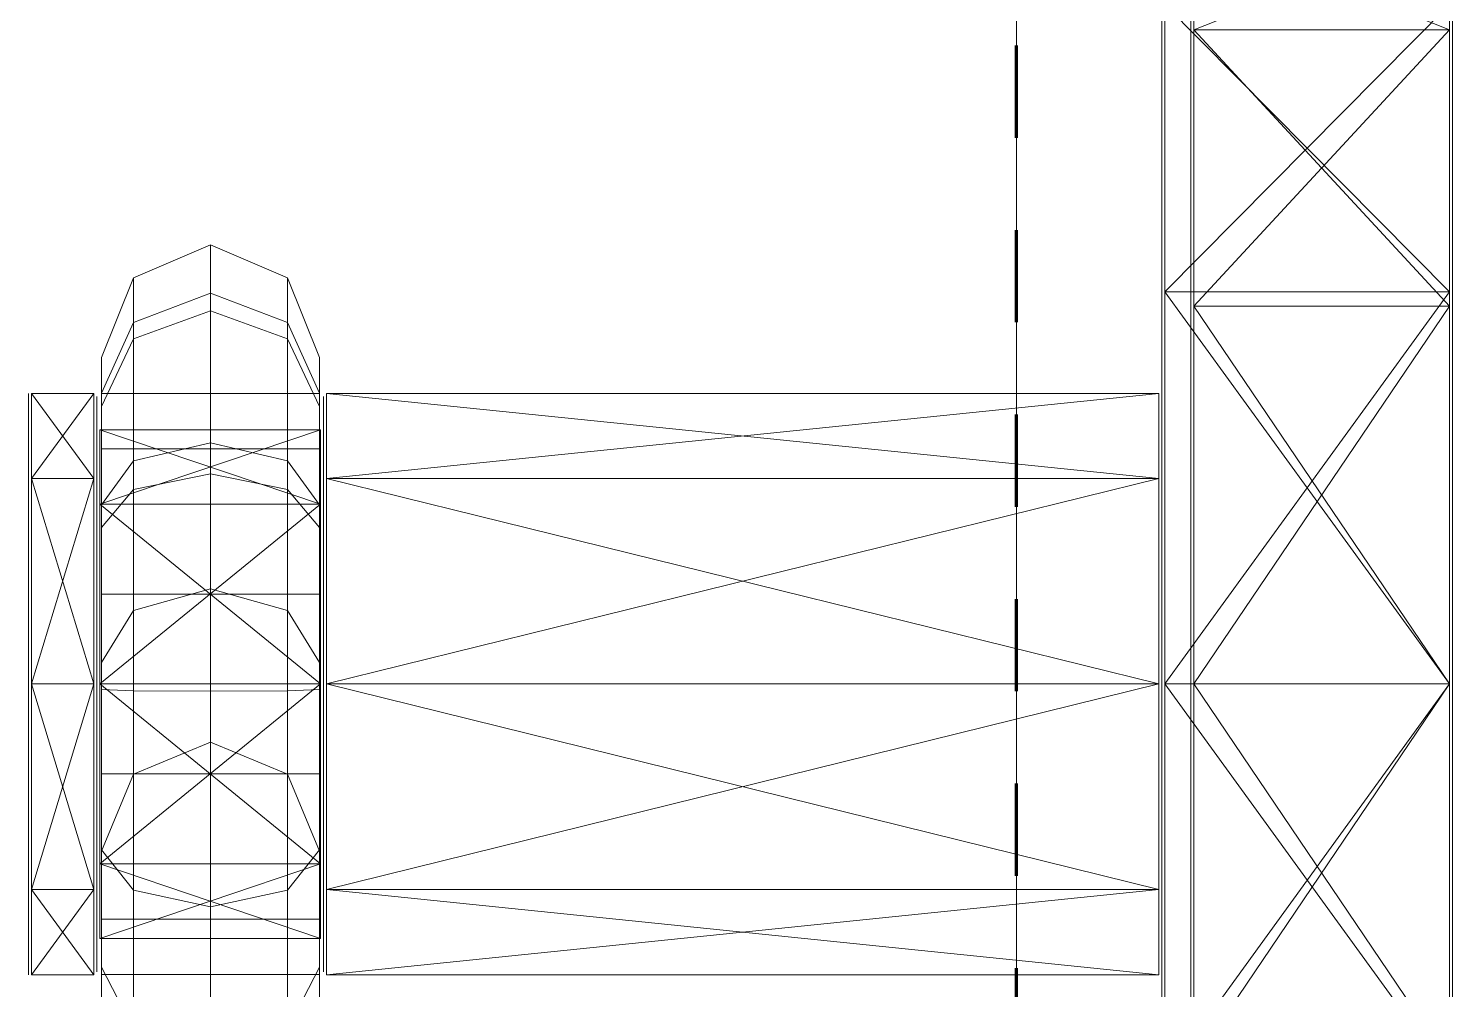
# Model space of a CAD drawing. Header units: millimetres. Extents: x -5300 to 98858, y -5196 to 93886.
# Drawn here: x 2961 to 3010, y 44837.49 to 44870.56 of the extents above; entities that cross this region are included whole.
import ezdxf

# ---------------------------------------------------------------- set-up
doc = ezdxf.new("R2010")
doc.units = ezdxf.units.MM
doc.linetypes.add('Штрих', pattern=[6.35, 3.175, -3.175])
doc.linetypes.add('Штрих_2_', pattern=[6.35, 3.175, -3.175])
for name, color, linetype, lineweight, true_color in [('_Разделитель помещений_', 4, 'Штрих', 70, 0x00ffff), ('Двери', 7, 'Continuous', 18, 0x7f7f7f), ('Обобщенные модели', 7, 'Continuous', 18, 0x7f7f7f), ('Стены', 7, 'Continuous', 18, 0x7f7f7f)]:
    doc.layers.add(name, color=color, linetype=linetype, lineweight=lineweight, true_color=true_color)

# ---------------------------------------------------------------- blocks, each defined once
blk = doc.blocks.new('СТВ_Перегородка_Кирпич 183411 - СТВ_Перегородка_Кирпич 2-247936-Подвал')
at = {"layer": 'Стены', "color": 254, "true_color": 0xd4d4d4}
blk.add_line((3010, 43150), (3010, 46350), dxfattribs=at)
blk = doc.blocks.new('СТВ_Перегородка_Кирпич 183411 - СТВ_Перегородка_Кирпич 183411-247933-Подвал')
at = {"layer": 'Стены', "color": 254, "true_color": 0xd4d4d4}
for p, q in [((2995, 43900), (2995, 45600)), ((3010, 43900), (3010, 45600)), ((3010, 45600), (3010, 43900))]:
    blk.add_line(p, q, dxfattribs=at)
blk.add_blockref('СТВ_Перегородка_Кирпич 183411 - СТВ_Перегородка_Кирпич 2-247936-Подвал', (0, 0))
blk = doc.blocks.new('Дн-9 193108 - Дн-9-247982-Подвал')
at = {"layer": 'Двери', "color": 254, "true_color": 0xd4d4d4}
for p, q in [((3010, 45490), (3010, 44010)), ((3010, 44010), (3010, 45490)), ((3010, 45490), (3010, 44010)), ((3010, 44010), (3010, 45490)), ((3010, 44898), (3010, 44818)), ((3010, 44818), (3010, 44898)), ((3010, 44898), (3010, 44818)), ((3010, 44818), (3010, 44898)), ((3010, 43998), (3010, 44898)), ((3010, 44818), (3010, 44898)), ((3010, 44898), (3010, 43998)), ((3010, 44898), (3010, 44818)), ((3010, 43998), (3010, 44898)), ((3010, 44898), (3010, 44818)), ((3010, 44898), (3010, 43998)), ((3010, 44818), (3010, 44898)), ((3000, 44861.499), (3000, 44875)), ((3000, 44875), (3000, 44861.499)), ((3001, 44870.517), (3001, 44874)), ((3001, 44874), (3001, 44870.517)), ((3001, 44870.517), (3001, 44874)), ((3001, 44874), (3001, 44870.517)), ((3001.1, 44870.517), (3001.1, 44874)), ((3001.1, 44874), (3001.1, 44870.517)), ((3001.1, 44870.517), (3009.9, 44874)), ((3001.1, 44874), (3009.9, 44870.517)), ((3001.1, 44870.517), (3001.1, 44874)), ((3001.1, 44874), (3001.1, 44870.517)), ((3009.9, 44870.517), (3001.1, 44874)), ((3009.9, 44874), (3001.1, 44870.517)), ((3009.9, 44870.517), (3009.9, 44874)), ((3009.9, 44874), (3009.9, 44870.517)), ((3009.9, 44870.517), (3009.9, 44874)), ((3009.9, 44874), (3009.9, 44870.517)), ((3000, 44861.499), (3000, 44871.382)), ((3000, 44871.382), (3000, 44861.499)), ((3000, 44871.382), (3000, 44861.499)), ((3000, 44861.499), (3000, 44871.382)), ((3000, 44871.382), (3000, 44861.499)), ((3000.1, 44861.499), (3000.1, 44871.382)), ((3000.1, 44871.382), (3000.1, 44861.499)), ((3009.9, 44861.499), (3000.1, 44871.382)), ((3009.9, 44871.382), (3000.1, 44861.499)), ((3000.1, 44861.499), (3000.1, 44871.382)), ((3000.1, 44861.499), (3000.1, 44871.382)), ((3009.9, 44861.499), (3000.1, 44871.382)), ((3000.1, 44861.499), (3009.9, 44871.382)), ((3009.9, 44861.499), (3009.9, 44871.382)), ((3009.9, 44871.382), (3009.9, 44861.499)), ((3009.9, 44861.499), (3009.9, 44871.382)), ((3009.9, 44861.499), (3009.9, 44871.382)), ((3010, 44861.448), (3010, 44871.298)), ((3010, 44871.298), (3010, 44861.448)), ((3010, 44861.448), (3010, 44871.298)), ((3010, 44861.448), (3010, 44871.298)), ((3001, 44861.001), (3001, 44870.517)), ((3001, 44870.517), (3001, 44861.001)), ((3001, 44834.998), (3001, 44870.517)), ((3001, 44825.483), (3001, 44870.517)), ((3001, 44825.483), (3001, 44870.517)), ((3001, 44825.483), (3001, 44870.517)), ((3001, 44834.998), (3001, 44870.517)), ((3001, 44870.517), (3001, 44870.517)), ((3001, 44861.001), (3001, 44870.517)), ((3001, 44870.517), (3001, 44861.001)), ((3001, 44848.002), (3001, 44870.517)), ((3001, 44870.517), (3001, 44870.517)), ((3001, 44870.517), (3001, 44825.483)), ((3001, 44870.517), (3001, 44848.002)), ((3001, 44870.517), (3001, 44825.483)), ((3001, 44870.517), (3001, 44825.483)), ((3001.1, 44861.001), (3001.1, 44870.517)), ((3001.1, 44870.517), (3001.1, 44861.001)), ((3001.1, 44861.001), (3009.9, 44870.517)), ((3001.1, 44870.517), (3009.9, 44870.517)), ((3001.1, 44870.517), (3009.9, 44870.517)), ((3001.1, 44870.517), (3009.9, 44861.001)), ((3001.1, 44861.001), (3001.1, 44870.517)), ((3001.1, 44861.001), (3001.1, 44870.517)), ((3001.1, 44861.001), (3009.9, 44870.517)), ((3009.9, 44861.001), (3001.1, 44870.517)), ((3009.9, 44870.517), (3001.1, 44870.517)), ((3009.9, 44870.517), (3001.1, 44870.517)), ((3009.9, 44861.001), (3009.9, 44870.517)), ((3009.9, 44870.517), (3009.9, 44861.001)), ((3009.9, 44861.001), (3009.9, 44870.517)), ((3009.9, 44861.001), (3009.9, 44870.517)), ((3010, 44861.048), (3010, 44870.605)), ((3010, 44870.605), (3010, 44861.048)), ((3010, 44861.448), (3010, 44870.605)), ((3010, 44870.605), (3010, 44861.448)), ((3010, 44861.048), (3010, 44870.605)), ((3010, 44861.048), (3010, 44870.605)), ((3010, 44861.448), (3010, 44870.605)), ((3010, 44861.448), (3010, 44870.605)), ((2967.265, 44863.115), (2964.613, 44861.98)), ((2964.613, 44861.98), (2967.265, 44863.115)), ((2967.265, 44863.115), (2964.613, 44861.98)), ((2964.613, 44861.98), (2967.265, 44863.115)), ((2967.265, 44860.847), (2967.265, 44863.116)), ((2967.265, 44863.116), (2969.917, 44861.98)), ((2967.265, 44861.457), (2967.265, 44863.115)), ((2967.265, 44863.115), (2967.265, 44860.847)), ((2967.265, 44860.847), (2967.265, 44863.115)), ((2967.265, 44863.115), (2967.265, 44861.457)), ((2969.917, 44861.98), (2967.265, 44863.115)), ((2967.265, 44863.115), (2967.265, 44861.457)), ((2969.917, 44861.98), (2967.265, 44863.115)), ((2967.265, 44863.115), (2967.265, 44860.847)), ((2967.265, 44861.457), (2967.265, 44863.115)), ((2967.265, 44863.115), (2969.917, 44861.98)), ((2964.613, 44861.98), (2963.515, 44859.241)), ((2963.515, 44859.241), (2964.613, 44861.98)), ((2964.613, 44861.98), (2963.515, 44859.241)), ((2963.515, 44859.241), (2964.613, 44861.98)), ((2964.613, 44860.446), (2964.613, 44861.98)), ((2964.613, 44861.98), (2964.613, 44859.882)), ((2964.613, 44861.98), (2964.613, 44860.446)), ((2964.613, 44859.882), (2964.613, 44861.98)), ((2964.613, 44861.98), (2964.613, 44860.446)), ((2964.613, 44859.882), (2964.613, 44861.98)), ((2964.613, 44861.98), (2964.613, 44859.882)), ((2964.613, 44860.446), (2964.613, 44861.98)), ((2969.917, 44859.882), (2969.917, 44861.98)), ((2971.015, 44859.241), (2969.917, 44861.98)), ((2969.917, 44861.98), (2969.917, 44859.882)), ((2969.917, 44859.882), (2969.917, 44861.98)), ((2969.917, 44861.98), (2971.015, 44859.241)), ((2969.917, 44860.446), (2969.917, 44861.98)), ((2969.917, 44861.98), (2969.917, 44859.882)), ((2969.917, 44861.98), (2969.917, 44860.446)), ((2969.917, 44860.446), (2969.917, 44861.98)), ((2969.917, 44861.98), (2971.015, 44859.241)), ((2971.015, 44859.241), (2969.917, 44861.98)), ((2969.917, 44861.98), (2969.917, 44860.446)), ((2967.265, 44861.457), (2964.613, 44860.446)), ((2964.613, 44860.446), (2967.265, 44861.457)), ((2967.265, 44861.457), (2964.613, 44860.446)), ((2964.613, 44860.446), (2967.265, 44861.457)), ((2967.265, 44856.301), (2967.265, 44861.457)), ((2967.265, 44861.457), (2967.265, 44856.301)), ((2969.917, 44860.446), (2967.265, 44861.457)), ((2967.265, 44861.457), (2967.265, 44856.301)), ((2967.265, 44861.457), (2969.917, 44860.446)), ((2969.917, 44860.446), (2967.265, 44861.457)), ((2967.265, 44856.301), (2967.265, 44861.457)), ((2967.265, 44861.457), (2969.917, 44860.446)), ((3000, 44848.002), (3000, 44861.499)), ((3000, 44861.499), (3000, 44848.002)), ((3000, 44861.499), (3000, 44861.499)), ((3000, 44861.499), (3000, 44824.617)), ((3000, 44861.499), (3000, 44824.617)), ((3000, 44861.499), (3000, 44834.501)), ((3000, 44861.499), (3000, 44834.501)), ((3000, 44861.499), (3000, 44824.617)), ((3000, 44848.002), (3000, 44861.499)), ((3000, 44848.002), (3000, 44861.499)), ((3000, 44834.501), (3000, 44861.499)), ((3000, 44834.501), (3000, 44861.499)), ((3000, 44834.501), (3000, 44861.499)), ((3000, 44861.499), (3000, 44861.499)), ((3000.1, 44848.002), (3000.1, 44861.499)), ((3000.1, 44861.499), (3000.1, 44848.002)), ((3009.9, 44848.002), (3000.1, 44861.499)), ((3009.9, 44861.499), (3000.1, 44861.499)), ((3009.9, 44861.499), (3000.1, 44861.499)), ((3009.9, 44861.499), (3000.1, 44848.002)), ((3000.1, 44848.002), (3000.1, 44861.499)), ((3000.1, 44848.002), (3000.1, 44861.499)), ((3000.1, 44848.002), (3009.9, 44861.499)), ((3000.1, 44861.499), (3009.9, 44861.499)), ((3009.9, 44848.002), (3000.1, 44861.499)), ((3000.1, 44861.499), (3009.9, 44861.499)), ((3009.9, 44848.002), (3009.9, 44861.499)), ((3009.9, 44861.499), (3009.9, 44848.002)), ((3009.9, 44848.002), (3009.9, 44861.499)), ((3009.9, 44848.002), (3009.9, 44861.499)), ((3010, 44848.002), (3010, 44861.448)), ((3010, 44861.448), (3010, 44848.002)), ((3010, 44861.048), (3010, 44861.448)), ((3010, 44861.048), (3010, 44861.448)), ((3010, 44848.002), (3010, 44861.448)), ((3010, 44848.002), (3010, 44861.448)), ((3010, 44861.448), (3010, 44861.048)), ((3010, 44861.448), (3010, 44861.048)), ((3001, 44848.002), (3001, 44861.001)), ((3001, 44848.002), (3001, 44861.001)), ((3001, 44834.998), (3001, 44861.001)), ((3001, 44834.998), (3001, 44861.001)), ((3001, 44848.002), (3001, 44861.001)), ((3001, 44861.001), (3001, 44848.002)), ((3001.1, 44848.002), (3001.1, 44861.001)), ((3001.1, 44861.001), (3001.1, 44848.002)), ((3001.1, 44848.002), (3009.9, 44861.001)), ((3001.1, 44861.001), (3009.9, 44861.001)), ((3001.1, 44861.001), (3009.9, 44861.001)), ((3001.1, 44861.001), (3009.9, 44848.002)), ((3001.1, 44848.002), (3001.1, 44861.001)), ((3001.1, 44848.002), (3001.1, 44861.001)), ((3001.1, 44848.002), (3009.9, 44861.001)), ((3009.9, 44861.001), (3001.1, 44861.001)), ((3009.9, 44848.002), (3001.1, 44861.001)), ((3009.9, 44861.001), (3001.1, 44861.001)), ((3009.9, 44848.002), (3009.9, 44861.001)), ((3009.9, 44861.001), (3009.9, 44848.002)), ((3009.9, 44848.002), (3009.9, 44861.001)), ((3009.9, 44848.002), (3009.9, 44861.001)), ((3010, 44848.002), (3010, 44861.048)), ((3010, 44861.048), (3010, 44848.002)), ((3010, 44848.002), (3010, 44861.048)), ((3010, 44861.048), (3010, 44848.002)), ((3010, 44848.002), (3010, 44861.048)), ((3010, 44848.002), (3010, 44861.048)), ((3010, 44848.002), (3010, 44861.048)), ((3010, 44848.002), (3010, 44861.048)), ((2964.613, 44860.446), (2963.515, 44858.007)), ((2963.515, 44858.007), (2964.613, 44860.446)), ((2964.613, 44860.446), (2963.515, 44858.007)), ((2963.515, 44858.007), (2964.613, 44860.446)), ((2967.265, 44860.847), (2964.613, 44859.882)), ((2964.613, 44859.882), (2967.265, 44860.847)), ((2967.265, 44860.847), (2964.613, 44859.882)), ((2964.613, 44859.882), (2967.265, 44860.847)), ((2964.613, 44855.678), (2964.613, 44860.446)), ((2964.613, 44860.446), (2964.613, 44855.678)), ((2964.613, 44860.446), (2964.613, 44855.678)), ((2964.613, 44855.678), (2964.613, 44860.446)), ((2967.265, 44860.847), (2967.265, 44855.24)), ((2967.265, 44855.24), (2967.265, 44860.847)), ((2969.917, 44859.882), (2967.265, 44860.847)), ((2967.265, 44855.24), (2967.265, 44860.847)), ((2967.265, 44860.847), (2969.917, 44859.882)), ((2969.917, 44859.882), (2967.265, 44860.847)), ((2967.265, 44860.847), (2967.265, 44855.24)), ((2967.265, 44860.847), (2969.917, 44859.882)), ((2969.917, 44855.678), (2969.917, 44860.446)), ((2969.917, 44860.446), (2969.917, 44855.678)), ((2969.917, 44855.678), (2969.917, 44860.446)), ((2969.917, 44860.446), (2971.015, 44858.007)), ((2971.015, 44858.007), (2969.917, 44860.446)), ((2969.917, 44860.446), (2971.015, 44858.007)), ((2971.015, 44858.007), (2969.917, 44860.446)), ((2969.917, 44860.446), (2969.917, 44855.678)), ((2964.613, 44859.882), (2963.515, 44857.554)), ((2963.515, 44857.554), (2964.613, 44859.882)), ((2964.613, 44859.882), (2963.515, 44857.554)), ((2963.515, 44857.554), (2964.613, 44859.882)), ((2964.613, 44859.882), (2964.613, 44854.697)), ((2964.613, 44854.697), (2964.613, 44859.882)), ((2964.613, 44854.697), (2964.613, 44859.882)), ((2964.613, 44859.882), (2964.613, 44854.697)), ((2969.917, 44859.882), (2969.917, 44854.697)), ((2969.917, 44854.697), (2969.917, 44859.882)), ((2969.917, 44859.882), (2971.015, 44857.554)), ((2971.015, 44857.554), (2969.917, 44859.882)), ((2969.917, 44859.882), (2969.917, 44854.697)), ((2969.917, 44854.697), (2969.917, 44859.882)), ((2969.917, 44859.882), (2971.015, 44857.554)), ((2971.015, 44857.554), (2969.917, 44859.882)), ((2963.515, 44859.241), (2963.515, 44858.007)), ((2963.515, 44857.554), (2963.515, 44859.241)), ((2963.515, 44859.241), (2963.515, 44857.554)), ((2963.515, 44858.007), (2963.515, 44859.241)), ((2963.515, 44859.241), (2963.515, 44858.007)), ((2963.515, 44857.554), (2963.515, 44859.241)), ((2963.515, 44859.241), (2963.515, 44857.554)), ((2963.515, 44858.007), (2963.515, 44859.241)), ((2971.015, 44858.007), (2971.015, 44859.241)), ((2971.015, 44859.241), (2971.015, 44857.554)), ((2971.015, 44857.554), (2971.015, 44859.241)), ((2971.015, 44859.241), (2971.015, 44858.007)), ((2971.015, 44859.241), (2971.015, 44858.007)), ((2971.015, 44857.554), (2971.015, 44859.241)), ((2971.015, 44859.241), (2971.015, 44857.554)), ((2971.015, 44858.007), (2971.015, 44859.241)), ((2961, 44855.071), (2961, 44858.001)), ((2961, 44858.001), (2961, 44855.071)), ((2961, 44848.002), (2961, 44858.001)), ((2961, 44858.001), (2961, 44848.002)), ((2961, 44858.001), (2961, 44837.998)), ((2961, 44855.071), (2961, 44858.001)), ((2961, 44858.001), (2961, 44855.071)), ((2961.1, 44855.071), (2961.1, 44858.001)), ((2961.1, 44858.001), (2961.1, 44855.071)), ((2963.25, 44858.001), (2961.1, 44858.001)), ((2963.25, 44855.071), (2961.1, 44858.001)), ((2963.25, 44858.001), (2961.1, 44855.071)), ((2961.1, 44855.071), (2961.1, 44858.001)), ((2961.1, 44855.071), (2961.1, 44858.001)), ((2961.1, 44858.001), (2963.25, 44858.001)), ((2961.1, 44855.071), (2963.25, 44858.001)), ((2963.25, 44855.071), (2961.1, 44858.001)), ((2963.25, 44855.071), (2963.25, 44858.001)), ((2963.25, 44858.001), (2963.25, 44855.071)), ((2963.25, 44855.071), (2963.25, 44858.001)), ((2963.25, 44855.071), (2963.25, 44858.001)), ((2963.515, 44858.007), (2963.515, 44854.173)), ((2963.515, 44854.173), (2963.515, 44858.007)), ((2963.515, 44858.007), (2963.515, 44854.173)), ((2963.515, 44854.173), (2963.515, 44858.007)), ((2963.515, 44858), (2963.515, 44856.09)), ((2963.515, 44856.09), (2963.515, 44858)), ((2963.515, 44858), (2963.515, 44856.09)), ((2963.515, 44856.09), (2963.515, 44858)), ((2971.015, 44858), (2963.515, 44858)), ((2963.515, 44858), (2963.515, 44856.09)), ((2963.515, 44856.09), (2963.515, 44858)), ((2963.515, 44858), (2971.015, 44858)), ((2971.015, 44858), (2963.515, 44858)), ((2963.515, 44858), (2963.515, 44856.09)), ((2963.515, 44856.09), (2963.515, 44858)), ((2963.515, 44858), (2971.015, 44858)), ((2971.015, 44854.173), (2971.015, 44858.007)), ((2971.015, 44858.007), (2971.015, 44854.173)), ((2971.015, 44858.007), (2971.015, 44854.173)), ((2971.015, 44854.173), (2971.015, 44858.007)), ((2971.015, 44856.09), (2971.015, 44858)), ((2971.015, 44858), (2971.015, 44856.09)), ((2971.015, 44856.09), (2971.015, 44858)), ((2971.015, 44858), (2971.015, 44856.09)), ((2971.015, 44856.09), (2971.015, 44858)), ((2971.015, 44858), (2971.015, 44856.09)), ((2971.015, 44856.09), (2971.015, 44858)), ((2971.015, 44858), (2971.015, 44856.09)), ((2971.25, 44855.071), (2971.25, 44858.001)), ((2971.25, 44858.001), (2971.25, 44855.071)), ((2999.9, 44858.001), (2971.25, 44858.001)), ((2971.25, 44855.071), (2999.9, 44858.001)), ((2999.9, 44858.001), (2971.25, 44855.071)), ((2971.25, 44855.071), (2971.25, 44858.001)), ((2971.25, 44855.071), (2971.25, 44858.001)), ((2971.25, 44858.001), (2999.9, 44858.001)), ((2999.9, 44855.071), (2971.25, 44858.001)), ((2971.25, 44855.071), (2999.9, 44858.001)), ((2999.9, 44855.071), (2999.9, 44858.001)), ((2999.9, 44858.001), (2999.9, 44855.071)), ((2999.9, 44855.071), (2999.9, 44858.001)), ((2999.9, 44855.071), (2999.9, 44858.001)), ((3000, 44855.071), (3000, 44858.001)), ((3000, 44858.001), (3000, 44855.071)), ((3000, 44848.002), (3000, 44858.001)), ((3000, 44837.998), (3000, 44858.001)), ((3000, 44848.002), (3000, 44858.001)), ((3000, 44855.071), (3000, 44858.001)), ((3000, 44858.001), (3000, 44855.071)), ((2963.35, 44855.002), (2963.35, 44857.899)), ((2963.35, 44857.899), (2963.35, 44855.002)), ((2963.35, 44854.257), (2963.35, 44857.899)), ((2963.35, 44856.848), (2963.35, 44857.899)), ((2963.35, 44857.899), (2963.35, 44854.257)), ((2963.35, 44855.002), (2963.35, 44857.899)), ((2963.35, 44855.002), (2963.35, 44857.899)), ((2963.35, 44857.899), (2963.35, 44856.848)), ((2963.515, 44853.384), (2963.515, 44857.554)), ((2963.515, 44857.554), (2963.515, 44853.384)), ((2963.515, 44853.384), (2963.515, 44857.554)), ((2963.515, 44857.554), (2963.515, 44853.384)), ((2971.015, 44857.554), (2971.015, 44853.384)), ((2971.015, 44853.384), (2971.015, 44857.554)), ((2971.015, 44853.384), (2971.015, 44857.554)), ((2971.015, 44857.554), (2971.015, 44853.384)), ((2971.15, 44855.002), (2971.15, 44857.899)), ((2971.15, 44857.899), (2971.15, 44855.002)), ((2971.15, 44854.257), (2971.15, 44857.899)), ((2971.15, 44857.899), (2971.15, 44856.848)), ((2971.15, 44857.899), (2971.15, 44854.257)), ((2971.15, 44855.002), (2971.15, 44857.899)), ((2971.15, 44855.002), (2971.15, 44857.899)), ((2971.15, 44856.848), (2971.15, 44857.899)), ((2963.35, 44854.257), (2963.35, 44856.848)), ((2963.35, 44856.848), (2963.35, 44854.257)), ((2963.35, 44854.257), (2963.35, 44856.848)), ((2963.35, 44854.257), (2963.35, 44856.848)), ((2963.35, 44855.002), (2963.35, 44856.848)), ((2963.35, 44855.002), (2963.35, 44856.848)), ((2963.45, 44854.188), (2963.45, 44856.75)), ((2963.45, 44856.75), (2963.45, 44854.188)), ((2971.05, 44856.75), (2963.45, 44856.75)), ((2971.05, 44854.188), (2963.45, 44856.75)), ((2963.45, 44856.75), (2971.05, 44854.188)), ((2963.45, 44854.188), (2963.45, 44856.75)), ((2963.45, 44854.188), (2963.45, 44856.75)), ((2963.45, 44856.75), (2971.05, 44856.75)), ((2971.05, 44854.188), (2963.45, 44856.75)), ((2963.45, 44854.188), (2971.05, 44856.75)), ((2971.05, 44854.188), (2971.05, 44856.75)), ((2971.05, 44856.75), (2971.05, 44854.188)), ((2971.05, 44854.188), (2971.05, 44856.75)), ((2971.05, 44854.188), (2971.05, 44856.75)), ((2971.15, 44854.257), (2971.15, 44856.848)), ((2971.15, 44856.848), (2971.15, 44854.257)), ((2971.15, 44854.257), (2971.15, 44856.848)), ((2971.15, 44854.257), (2971.15, 44856.848)), ((2971.15, 44855.002), (2971.15, 44856.848)), ((2971.15, 44855.002), (2971.15, 44856.848)), ((2963.515, 44856.09), (2963.515, 44851.09)), ((2963.515, 44851.09), (2963.515, 44856.09)), ((2963.515, 44856.09), (2963.515, 44851.09)), ((2963.515, 44851.09), (2963.515, 44856.09)), ((2971.015, 44856.09), (2963.515, 44856.09)), ((2963.515, 44856.09), (2963.515, 44851.09)), ((2963.515, 44856.09), (2971.015, 44856.09)), ((2971.015, 44856.09), (2963.515, 44856.09)), ((2963.515, 44851.09), (2963.515, 44856.09)), ((2963.515, 44856.09), (2971.015, 44856.09)), ((2971.015, 44856.09), (2963.515, 44856.09)), ((2963.515, 44856.09), (2963.515, 44851.09)), ((2963.515, 44856.09), (2971.015, 44856.09)), ((2971.015, 44856.09), (2963.515, 44856.09)), ((2963.515, 44851.09), (2963.515, 44856.09)), ((2963.515, 44856.09), (2971.015, 44856.09)), ((2967.265, 44856.301), (2964.613, 44855.678)), ((2964.613, 44855.678), (2967.265, 44856.301)), ((2967.265, 44856.301), (2964.613, 44855.678)), ((2964.613, 44855.678), (2967.265, 44856.301)), ((2967.265, 44851.272), (2967.265, 44856.301)), ((2967.265, 44856.301), (2967.265, 44851.272)), ((2969.917, 44855.678), (2967.265, 44856.301)), ((2967.265, 44856.301), (2967.265, 44851.272)), ((2967.265, 44856.301), (2969.917, 44855.678)), ((2969.917, 44855.678), (2967.265, 44856.301)), ((2967.265, 44851.272), (2967.265, 44856.301)), ((2967.265, 44856.301), (2969.917, 44855.678)), ((2971.015, 44851.09), (2971.015, 44856.09)), ((2971.015, 44856.09), (2971.015, 44851.09)), ((2971.015, 44851.09), (2971.015, 44856.09)), ((2971.015, 44856.09), (2971.015, 44851.09)), ((2971.015, 44851.09), (2971.015, 44856.09)), ((2971.015, 44856.09), (2971.015, 44851.09)), ((2971.015, 44851.09), (2971.015, 44856.09)), ((2971.015, 44856.09), (2971.015, 44851.09)), ((2964.613, 44855.678), (2963.515, 44854.173)), ((2963.515, 44854.173), (2964.613, 44855.678)), ((2964.613, 44855.678), (2963.515, 44854.173)), ((2963.515, 44854.173), (2964.613, 44855.678)), ((2964.613, 44850.529), (2964.613, 44855.678)), ((2964.613, 44855.678), (2964.613, 44850.529)), ((2964.613, 44855.678), (2964.613, 44850.529)), ((2964.613, 44850.529), (2964.613, 44855.678)), ((2969.917, 44850.529), (2969.917, 44855.678)), ((2969.917, 44855.678), (2969.917, 44850.529)), ((2969.917, 44850.529), (2969.917, 44855.678)), ((2969.917, 44855.678), (2971.015, 44854.173)), ((2971.015, 44854.173), (2969.917, 44855.678)), ((2969.917, 44855.678), (2971.015, 44854.173)), ((2971.015, 44854.173), (2969.917, 44855.678)), ((2969.917, 44855.678), (2969.917, 44850.529)), ((2961, 44848.002), (2961, 44855.071)), ((2961, 44855.071), (2961, 44848.002)), ((2961, 44848.002), (2961, 44855.071)), ((2961, 44848.002), (2961, 44855.071)), ((2961, 44840.928), (2961, 44855.071)), ((2961, 44840.928), (2961, 44855.071)), ((2961, 44840.928), (2961, 44855.071)), ((2961, 44855.071), (2961, 44855.071)), ((2961.1, 44848.002), (2961.1, 44855.071)), ((2961.1, 44855.071), (2961.1, 44848.002)), ((2963.25, 44848.002), (2961.1, 44855.071)), ((2963.25, 44855.071), (2961.1, 44855.071)), ((2963.25, 44855.071), (2961.1, 44855.071)), ((2963.25, 44855.071), (2961.1, 44848.002)), ((2961.1, 44848.002), (2961.1, 44855.071)), ((2961.1, 44848.002), (2961.1, 44855.071)), ((2961.1, 44848.002), (2963.25, 44855.071)), ((2961.1, 44855.071), (2963.25, 44855.071)), ((2963.25, 44848.002), (2961.1, 44855.071)), ((2961.1, 44855.071), (2963.25, 44855.071)), ((2963.25, 44848.002), (2963.25, 44855.071)), ((2963.25, 44855.071), (2963.25, 44848.002)), ((2963.25, 44848.002), (2963.25, 44855.071)), ((2963.25, 44848.002), (2963.25, 44855.071)), ((2967.265, 44855.24), (2964.613, 44854.697)), ((2967.265, 44855.24), (2964.613, 44854.697)), ((2964.613, 44854.697), (2967.265, 44855.24)), ((2964.614, 44854.697), (2967.265, 44855.24)), ((2967.265, 44855.24), (2967.265, 44847.753)), ((2967.265, 44847.753), (2967.265, 44855.24)), ((2969.917, 44854.697), (2967.265, 44855.24)), ((2967.265, 44847.753), (2967.265, 44855.24)), ((2967.265, 44855.24), (2969.917, 44854.697)), ((2969.917, 44854.697), (2967.265, 44855.24)), ((2967.265, 44855.24), (2967.265, 44847.753)), ((2967.265, 44855.24), (2969.917, 44854.697)), ((2971.25, 44848.002), (2971.25, 44855.071)), ((2971.25, 44855.071), (2971.25, 44848.002)), ((2999.9, 44848.002), (2971.25, 44855.071)), ((2999.9, 44855.071), (2971.25, 44855.071)), ((2999.9, 44855.071), (2971.25, 44855.071)), ((2999.9, 44855.071), (2971.25, 44848.002)), ((2971.25, 44848.002), (2971.25, 44855.071)), ((2971.25, 44848.002), (2971.25, 44855.071)), ((2999.9, 44848.002), (2971.25, 44855.071)), ((2971.25, 44855.071), (2999.9, 44855.071)), ((2971.25, 44848.002), (2999.9, 44855.071)), ((2971.25, 44855.071), (2999.9, 44855.071)), ((2999.9, 44848.002), (2999.9, 44855.071)), ((2999.9, 44855.071), (2999.9, 44848.002)), ((2999.9, 44848.002), (2999.9, 44855.071)), ((2999.9, 44848.002), (2999.9, 44855.071)), ((3000, 44848.002), (3000, 44855.071)), ((3000, 44848.002), (3000, 44855.071)), ((3000, 44848.002), (3000, 44855.071)), ((3000, 44855.071), (3000, 44848.002)), ((3000, 44855.071), (3000, 44855.071)), ((3000, 44855.071), (3000, 44840.928)), ((3000, 44855.071), (3000, 44840.928)), ((3000, 44855.071), (3000, 44840.928)), ((2963.35, 44848.002), (2963.35, 44855.002)), ((2963.35, 44855.002), (2963.35, 44848.002)), ((2963.35, 44854.257), (2963.35, 44855.002)), ((2963.35, 44854.257), (2963.35, 44855.002)), ((2963.35, 44848.002), (2963.35, 44855.002)), ((2963.35, 44848.002), (2963.35, 44855.002)), ((2963.35, 44848.002), (2963.35, 44855.002)), ((2963.35, 44855.002), (2963.35, 44854.257)), ((2963.35, 44848.002), (2963.35, 44855.002)), ((2963.35, 44855.002), (2963.35, 44854.257)), ((2964.613, 44854.697), (2963.515, 44853.384)), ((2963.515, 44853.384), (2964.613, 44854.697)), ((2964.613, 44854.697), (2963.515, 44853.384)), ((2963.515, 44853.384), (2964.613, 44854.697)), ((2964.613, 44854.697), (2964.613, 44847.771)), ((2964.613, 44847.771), (2964.613, 44854.697)), ((2964.613, 44847.771), (2964.614, 44854.697)), ((2964.613, 44854.697), (2964.613, 44847.771)), ((2969.917, 44854.697), (2969.917, 44847.771)), ((2969.917, 44847.771), (2969.917, 44854.697)), ((2969.917, 44854.697), (2971.015, 44853.384)), ((2971.015, 44853.384), (2969.917, 44854.697)), ((2969.917, 44854.697), (2969.917, 44847.771)), ((2969.917, 44847.771), (2969.917, 44854.697)), ((2969.917, 44854.697), (2971.015, 44853.384)), ((2971.015, 44853.384), (2969.917, 44854.697)), ((2971.15, 44848.002), (2971.15, 44855.002)), ((2971.15, 44855.002), (2971.15, 44848.002)), ((2971.15, 44855.002), (2971.15, 44854.257)), ((2971.15, 44855.002), (2971.15, 44854.257)), ((2971.15, 44848.002), (2971.15, 44855.002)), ((2971.15, 44848.002), (2971.15, 44855.002)), ((2971.15, 44848.002), (2971.15, 44855.002)), ((2971.15, 44854.257), (2971.15, 44855.002)), ((2971.15, 44848.002), (2971.15, 44855.002)), ((2971.15, 44854.257), (2971.15, 44855.002)), ((2963.35, 44848.002), (2963.35, 44854.257)), ((2963.35, 44854.257), (2963.35, 44848.002)), ((2963.35, 44848.002), (2963.35, 44854.257)), ((2963.35, 44854.257), (2963.35, 44848.002)), ((2963.35, 44848.002), (2963.35, 44854.257)), ((2963.35, 44848.002), (2963.35, 44854.257)), ((2963.45, 44848.002), (2963.45, 44854.188)), ((2963.45, 44854.188), (2963.45, 44848.002)), ((2963.45, 44848.002), (2971.05, 44854.188)), ((2971.05, 44854.188), (2963.45, 44854.188)), ((2971.05, 44854.188), (2963.45, 44854.188)), ((2963.45, 44854.188), (2971.05, 44848.002)), ((2963.45, 44848.002), (2963.45, 44854.188)), ((2963.45, 44848.002), (2963.45, 44854.188)), ((2971.05, 44848.002), (2963.45, 44854.188)), ((2963.45, 44854.188), (2971.05, 44854.188)), ((2963.45, 44848.002), (2971.05, 44854.188)), ((2963.45, 44854.188), (2971.05, 44854.188)), ((2963.515, 44854.173), (2963.515, 44848.736)), ((2963.515, 44848.736), (2963.515, 44854.173)), ((2963.515, 44854.173), (2963.515, 44848.736)), ((2963.515, 44848.736), (2963.515, 44854.173)), ((2971.015, 44848.736), (2971.015, 44854.173)), ((2971.015, 44854.173), (2971.015, 44848.736)), ((2971.015, 44854.173), (2971.015, 44848.736)), ((2971.015, 44848.736), (2971.015, 44854.173)), ((2971.05, 44848.002), (2971.05, 44854.188)), ((2971.05, 44854.188), (2971.05, 44848.002)), ((2971.05, 44848.002), (2971.05, 44854.188)), ((2971.05, 44848.002), (2971.05, 44854.188)), ((2971.15, 44848.002), (2971.15, 44854.257)), ((2971.15, 44854.257), (2971.15, 44848.002)), ((2971.15, 44848.002), (2971.15, 44854.257)), ((2971.15, 44854.257), (2971.15, 44848.002)), ((2971.15, 44848.002), (2971.15, 44854.257)), ((2971.15, 44848.002), (2971.15, 44854.257)), ((2963.515, 44847.816), (2963.515, 44853.384)), ((2963.515, 44853.384), (2963.515, 44847.816)), ((2963.515, 44847.816), (2963.515, 44853.384)), ((2963.515, 44853.384), (2963.515, 44847.816)), ((2971.015, 44853.384), (2971.015, 44847.816)), ((2971.015, 44847.816), (2971.015, 44853.384)), ((2971.015, 44847.816), (2971.015, 44853.384)), ((2971.015, 44853.384), (2971.015, 44847.816)), ((2967.265, 44851.272), (2964.613, 44850.529)), ((2964.613, 44850.529), (2967.265, 44851.272)), ((2967.265, 44851.272), (2964.613, 44850.529)), ((2964.613, 44850.529), (2967.265, 44851.272)), ((2967.265, 44846), (2967.265, 44851.272)), ((2967.265, 44851.272), (2967.265, 44846)), ((2969.917, 44850.529), (2967.265, 44851.272)), ((2967.265, 44851.272), (2967.265, 44846)), ((2967.265, 44851.272), (2969.917, 44850.529)), ((2969.917, 44850.529), (2967.265, 44851.272)), ((2967.265, 44846), (2967.265, 44851.272)), ((2967.265, 44851.272), (2969.917, 44850.529)), ((2963.515, 44844.91), (2963.515, 44851.09)), ((2963.515, 44851.09), (2963.515, 44844.91)), ((2963.515, 44844.91), (2963.515, 44851.09)), ((2963.515, 44851.09), (2963.515, 44844.91)), ((2963.515, 44844.91), (2963.515, 44851.09)), ((2963.515, 44851.09), (2971.015, 44851.09)), ((2971.015, 44851.09), (2963.515, 44851.09)), ((2963.515, 44851.09), (2963.515, 44844.91)), ((2963.515, 44851.09), (2971.015, 44851.09)), ((2971.015, 44851.09), (2963.515, 44851.09)), ((2963.515, 44844.91), (2963.515, 44851.09)), ((2963.515, 44851.09), (2971.015, 44851.09)), ((2971.015, 44851.09), (2963.515, 44851.09)), ((2963.515, 44851.09), (2963.515, 44844.91)), ((2963.515, 44851.09), (2971.015, 44851.09)), ((2971.015, 44851.09), (2963.515, 44851.09)), ((2971.015, 44851.09), (2971.015, 44844.91)), ((2971.015, 44844.91), (2971.015, 44851.09)), ((2971.015, 44851.09), (2971.015, 44844.91)), ((2971.015, 44844.91), (2971.015, 44851.09)), ((2971.015, 44844.91), (2971.015, 44851.09)), ((2971.015, 44851.09), (2971.015, 44844.91)), ((2971.015, 44844.91), (2971.015, 44851.09)), ((2971.015, 44851.09), (2971.015, 44844.91)), ((2964.613, 44850.529), (2963.515, 44848.736)), ((2963.515, 44848.736), (2964.613, 44850.529)), ((2964.613, 44850.529), (2963.515, 44848.736)), ((2963.515, 44848.736), (2964.613, 44850.529)), ((2964.613, 44844.902), (2964.613, 44850.529)), ((2964.613, 44850.529), (2964.613, 44844.902)), ((2964.613, 44850.529), (2964.613, 44844.902)), ((2964.613, 44844.902), (2964.613, 44850.529)), ((2969.917, 44844.902), (2969.917, 44850.529)), ((2969.917, 44850.529), (2969.917, 44844.902)), ((2971.015, 44848.736), (2969.917, 44850.529)), ((2969.917, 44850.529), (2969.917, 44844.902)), ((2969.917, 44844.902), (2969.917, 44850.529)), ((2969.917, 44850.529), (2971.015, 44848.736)), ((2971.015, 44848.736), (2969.917, 44850.529)), ((2969.917, 44850.529), (2971.015, 44848.736)), ((2963.515, 44848.736), (2963.515, 44842.25)), ((2963.515, 44842.25), (2963.515, 44848.736)), ((2963.515, 44848.736), (2963.515, 44842.25)), ((2963.515, 44842.25), (2963.515, 44848.736)), ((2971.015, 44848.736), (2971.015, 44842.25)), ((2971.015, 44842.25), (2971.015, 44848.736)), ((2971.015, 44842.25), (2971.015, 44848.736)), ((2971.015, 44848.736), (2971.015, 44842.25)), ((2961, 44848.002), (2961, 44840.928)), ((2961, 44848.002), (2961, 44840.928)), ((2961, 44848.002), (2961, 44837.998)), ((2961, 44848.002), (2961, 44837.998)), ((2961, 44848.002), (2961, 44840.928)), ((2961, 44840.928), (2961, 44848.002)), ((2961.1, 44840.928), (2961.1, 44848.002)), ((2961.1, 44840.928), (2961.1, 44848.002)), ((2963.25, 44840.928), (2961.1, 44848.002)), ((2963.25, 44848.002), (2961.1, 44848.002)), ((2961.1, 44840.928), (2963.25, 44848.002)), ((2963.25, 44848.002), (2961.1, 44848.002)), ((2961.1, 44840.928), (2961.1, 44848.002)), ((2961.1, 44840.928), (2961.1, 44848.002)), ((2961.1, 44840.928), (2963.25, 44848.002)), ((2961.1, 44848.002), (2963.25, 44848.002)), ((2963.25, 44840.928), (2961.1, 44848.002)), ((2961.1, 44848.002), (2963.25, 44848.002)), ((2963.25, 44840.928), (2963.25, 44848.002)), ((2963.25, 44840.928), (2963.25, 44848.002)), ((2963.25, 44848.002), (2963.25, 44840.928)), ((2963.25, 44840.928), (2963.25, 44848.002)), ((2963.35, 44840.998), (2963.35, 44848.002)), ((2963.35, 44841.742), (2963.35, 44848.002)), ((2963.35, 44840.998), (2963.35, 44848.002)), ((2963.35, 44841.742), (2963.35, 44848.002)), ((2963.35, 44841.742), (2963.35, 44848.002)), ((2963.35, 44848.002), (2963.35, 44848.002)), ((2963.35, 44841.742), (2963.35, 44848.002)), ((2963.35, 44848.002), (2963.35, 44848.002)), ((2963.35, 44840.998), (2963.35, 44848.002)), ((2963.35, 44848.002), (2963.35, 44841.742)), ((2963.35, 44840.998), (2963.35, 44848.002)), ((2963.35, 44841.742), (2963.35, 44848.002)), ((2963.35, 44840.998), (2963.35, 44848.002)), ((2963.35, 44848.002), (2963.35, 44848.002)), ((2963.35, 44840.998), (2963.35, 44848.002)), ((2963.35, 44848.002), (2963.35, 44848.002)), ((2963.45, 44841.812), (2963.45, 44848.002)), ((2963.45, 44841.812), (2963.45, 44848.002)), ((2963.45, 44841.812), (2971.05, 44848.002)), ((2971.05, 44848.002), (2963.45, 44848.002)), ((2971.05, 44841.812), (2963.45, 44848.002)), ((2971.05, 44848.002), (2963.45, 44848.002)), ((2963.45, 44841.812), (2963.45, 44848.002)), ((2963.45, 44841.812), (2963.45, 44848.002)), ((2963.45, 44848.002), (2971.05, 44848.002)), ((2963.45, 44848.002), (2971.05, 44841.812)), ((2963.45, 44841.812), (2971.05, 44848.002)), ((2963.45, 44848.002), (2971.05, 44848.002)), ((2963.515, 44842.296), (2963.515, 44847.816)), ((2963.515, 44847.816), (2963.515, 44842.296)), ((2964.613, 44847.771), (2963.515, 44847.816)), ((2963.515, 44842.296), (2963.515, 44847.816)), ((2963.515, 44847.816), (2964.613, 44847.771)), ((2964.613, 44847.771), (2963.515, 44847.816)), ((2963.515, 44847.816), (2963.515, 44842.296)), ((2963.515, 44847.816), (2964.613, 44847.771)), ((2964.613, 44847.771), (2964.613, 44840.905)), ((2964.613, 44840.905), (2964.613, 44847.771)), ((2967.265, 44847.753), (2964.613, 44847.771)), ((2964.613, 44840.905), (2964.613, 44847.771)), ((2964.613, 44847.771), (2967.265, 44847.753)), ((2967.265, 44847.753), (2964.613, 44847.771)), ((2964.613, 44847.771), (2964.613, 44840.905)), ((2964.613, 44847.771), (2967.265, 44847.753)), ((2969.917, 44847.771), (2967.265, 44847.753)), ((2967.265, 44847.753), (2969.917, 44847.771)), ((2969.917, 44847.771), (2967.265, 44847.753)), ((2967.265, 44847.753), (2969.917, 44847.771)), ((2967.265, 44847.753), (2967.265, 44840.329)), ((2967.265, 44840.329), (2967.265, 44847.753)), ((2967.265, 44840.329), (2967.265, 44847.753)), ((2967.265, 44847.753), (2967.265, 44840.329)), ((2969.917, 44847.771), (2971.015, 44847.816)), ((2971.015, 44847.816), (2969.917, 44847.771)), ((2969.917, 44847.771), (2971.015, 44847.816)), ((2971.015, 44847.816), (2969.917, 44847.771)), ((2969.917, 44847.771), (2969.917, 44840.905)), ((2969.917, 44840.905), (2969.917, 44847.771)), ((2969.917, 44847.771), (2969.917, 44840.905)), ((2969.917, 44840.905), (2969.917, 44847.771)), ((2971.015, 44847.816), (2971.015, 44842.296)), ((2971.015, 44842.296), (2971.015, 44847.816)), ((2971.015, 44842.296), (2971.015, 44847.816)), ((2971.015, 44847.816), (2971.015, 44842.296)), ((2971.05, 44841.812), (2971.05, 44848.002)), ((2971.05, 44841.812), (2971.05, 44848.002)), ((2971.05, 44848.002), (2971.05, 44841.812)), ((2971.05, 44841.812), (2971.05, 44848.002)), ((2971.15, 44841.742), (2971.15, 44848.002)), ((2971.15, 44840.998), (2971.15, 44848.002)), ((2971.15, 44841.742), (2971.15, 44848.002)), ((2971.15, 44840.998), (2971.15, 44848.002)), ((2971.15, 44841.742), (2971.15, 44848.002)), ((2971.15, 44848.002), (2971.15, 44848.002)), ((2971.15, 44841.742), (2971.15, 44848.002)), ((2971.15, 44848.002), (2971.15, 44848.002)), ((2971.15, 44841.742), (2971.15, 44848.002)), ((2971.15, 44848.002), (2971.15, 44840.998)), ((2971.15, 44841.742), (2971.15, 44848.002)), ((2971.15, 44840.998), (2971.15, 44848.002)), ((2971.15, 44848.002), (2971.15, 44848.002)), ((2971.15, 44848.002), (2971.15, 44840.998)), ((2971.15, 44840.998), (2971.15, 44848.002)), ((2971.15, 44848.002), (2971.15, 44848.002)), ((2971.25, 44840.928), (2971.25, 44848.002)), ((2971.25, 44840.928), (2971.25, 44848.002)), ((2999.9, 44840.928), (2971.25, 44848.002)), ((2999.9, 44848.002), (2971.25, 44848.002)), ((2971.25, 44840.928), (2999.9, 44848.002)), ((2999.9, 44848.002), (2971.25, 44848.002)), ((2971.25, 44840.928), (2971.25, 44848.002)), ((2971.25, 44840.928), (2971.25, 44848.002)), ((2971.25, 44848.002), (2999.9, 44848.002)), ((2971.25, 44848.002), (2999.9, 44840.928)), ((2971.25, 44840.928), (2999.9, 44848.002)), ((2971.25, 44848.002), (2999.9, 44848.002)), ((2999.9, 44840.928), (2999.9, 44848.002)), ((2999.9, 44840.928), (2999.9, 44848.002)), ((2999.9, 44848.002), (2999.9, 44840.928)), ((2999.9, 44840.928), (2999.9, 44848.002)), ((3000, 44848.002), (3000, 44840.928)), ((3000, 44840.928), (3000, 44848.002)), ((3000, 44848.002), (3000, 44837.998)), ((3000, 44837.998), (3000, 44848.002)), ((3000, 44848.002), (3000, 44834.501)), ((3000, 44848.002), (3000, 44834.501)), ((3000, 44848.002), (3000, 44840.928)), ((3000, 44848.002), (3000, 44840.928)), ((3000, 44848.002), (3000, 44834.501)), ((3000, 44834.501), (3000, 44848.002)), ((3000.1, 44834.501), (3000.1, 44848.002)), ((3000.1, 44848.002), (3000.1, 44834.501)), ((3009.9, 44834.501), (3000.1, 44848.002)), ((3009.9, 44848.002), (3000.1, 44848.002)), ((3009.9, 44848.002), (3000.1, 44848.002)), ((3009.9, 44848.002), (3000.1, 44834.501)), ((3000.1, 44834.501), (3000.1, 44848.002)), ((3000.1, 44834.501), (3000.1, 44848.002)), ((3000.1, 44834.501), (3009.9, 44848.002)), ((3000.1, 44848.002), (3009.9, 44848.002)), ((3009.9, 44834.501), (3000.1, 44848.002)), ((3000.1, 44848.002), (3009.9, 44848.002)), ((3001, 44848.002), (3001, 44834.998)), ((3001, 44834.998), (3001, 44848.002)), ((3001, 44848.002), (3001, 44834.998)), ((3001, 44848.002), (3001, 44834.998)), ((3001, 44848.002), (3001, 44825.483)), ((3001, 44848.002), (3001, 44825.483)), ((3001.1, 44834.998), (3001.1, 44848.002)), ((3001.1, 44848.002), (3001.1, 44834.998)), ((3001.1, 44834.998), (3009.9, 44848.002)), ((3001.1, 44848.002), (3009.9, 44848.002)), ((3001.1, 44848.002), (3009.9, 44848.002)), ((3001.1, 44848.002), (3009.9, 44834.998)), ((3001.1, 44848.002), (3001.1, 44834.998)), ((3001.1, 44834.998), (3001.1, 44848.002)), ((3009.9, 44848.002), (3001.1, 44848.002)), ((3009.9, 44848.002), (3001.1, 44834.998)), ((3009.9, 44834.998), (3001.1, 44848.002)), ((3009.9, 44848.002), (3001.1, 44848.002)), ((3009.9, 44834.501), (3009.9, 44848.002)), ((3009.9, 44848.002), (3009.9, 44834.501)), ((3009.9, 44834.998), (3009.9, 44848.002)), ((3009.9, 44848.002), (3009.9, 44834.998)), ((3009.9, 44848.002), (3009.9, 44834.501)), ((3009.9, 44834.501), (3009.9, 44848.002)), ((3009.9, 44834.998), (3009.9, 44848.002)), ((3009.9, 44834.998), (3009.9, 44848.002)), ((3010, 44834.552), (3010, 44848.002)), ((3010, 44834.952), (3010, 44848.002)), ((3010, 44848.002), (3010, 44834.952)), ((3010, 44848.002), (3010, 44834.552)), ((3010, 44834.952), (3010, 44848.002)), ((3010, 44848.002), (3010, 44848.002)), ((3010, 44848.002), (3010, 44848.002)), ((3010, 44848.002), (3010, 44834.952)), ((3010, 44834.552), (3010, 44848.002)), ((3010, 44848.002), (3010, 44834.952)), ((3010, 44834.552), (3010, 44848.002)), ((3010, 44834.952), (3010, 44848.002)), ((3010, 44848.002), (3010, 44848.002)), ((3010, 44848.002), (3010, 44834.952)), ((3010, 44834.952), (3010, 44848.002)), ((3010, 44848.002), (3010, 44848.002)), ((2964.613, 44844.902), (2967.265, 44846)), ((2967.265, 44846), (2964.613, 44844.902)), ((2967.265, 44846), (2964.613, 44844.902)), ((2964.613, 44844.902), (2967.265, 44846)), ((2967.265, 44846), (2967.265, 44846)), ((2967.265, 44846), (2969.917, 44844.902)), ((2969.917, 44844.902), (2967.265, 44846)), ((2969.917, 44844.902), (2967.265, 44846)), ((2967.265, 44846), (2967.265, 44846)), ((2967.265, 44846), (2969.917, 44844.902)), ((2963.515, 44839.91), (2963.515, 44844.91)), ((2963.515, 44844.91), (2963.515, 44839.91)), ((2963.515, 44839.91), (2963.515, 44844.91)), ((2963.515, 44844.91), (2963.515, 44839.91)), ((2971.015, 44844.91), (2963.515, 44844.91)), ((2963.515, 44839.91), (2963.515, 44844.91)), ((2963.515, 44844.91), (2971.015, 44844.91)), ((2971.015, 44844.91), (2963.515, 44844.91)), ((2963.515, 44844.91), (2963.515, 44839.91)), ((2963.515, 44844.91), (2971.015, 44844.91)), ((2971.015, 44844.91), (2963.515, 44844.91)), ((2963.515, 44839.91), (2963.515, 44844.91)), ((2963.515, 44844.91), (2971.015, 44844.91)), ((2971.015, 44844.91), (2963.515, 44844.91)), ((2963.515, 44844.91), (2963.515, 44839.91)), ((2963.515, 44844.91), (2971.015, 44844.91)), ((2963.515, 44842.25), (2964.613, 44844.902)), ((2964.613, 44844.902), (2963.515, 44842.25)), ((2964.613, 44844.902), (2963.515, 44842.25)), ((2963.515, 44842.25), (2964.613, 44844.902)), ((2964.613, 44844.902), (2964.613, 44844.902)), ((2964.613, 44844.902), (2964.613, 44844.902)), ((2969.917, 44844.902), (2969.917, 44844.902)), ((2969.917, 44844.902), (2971.015, 44842.25)), ((2971.015, 44842.25), (2969.917, 44844.902)), ((2969.917, 44844.902), (2969.917, 44844.902)), ((2969.917, 44844.902), (2971.015, 44842.25)), ((2971.015, 44842.25), (2969.917, 44844.902)), ((2971.015, 44844.91), (2971.015, 44839.91)), ((2971.015, 44839.91), (2971.015, 44844.91)), ((2971.015, 44844.91), (2971.015, 44839.91)), ((2971.015, 44839.91), (2971.015, 44844.91)), ((2971.015, 44844.91), (2971.015, 44839.91)), ((2971.015, 44839.91), (2971.015, 44844.91)), ((2971.015, 44844.91), (2971.015, 44839.91)), ((2971.015, 44839.91), (2971.015, 44844.91)), ((2963.515, 44838.257), (2963.515, 44842.296)), ((2963.515, 44842.296), (2963.515, 44838.257)), ((2964.613, 44840.905), (2963.515, 44842.296)), ((2963.515, 44838.257), (2963.515, 44842.296)), ((2963.515, 44842.296), (2964.613, 44840.905)), ((2964.613, 44840.905), (2963.515, 44842.296)), ((2963.515, 44842.296), (2963.515, 44838.257)), ((2963.515, 44842.296), (2964.613, 44840.905)), ((2969.917, 44840.905), (2971.015, 44842.296)), ((2971.015, 44842.296), (2969.917, 44840.905)), ((2969.917, 44840.905), (2971.015, 44842.296)), ((2971.015, 44842.296), (2969.917, 44840.905)), ((2971.015, 44842.296), (2971.015, 44838.257)), ((2971.015, 44838.257), (2971.015, 44842.296)), ((2971.015, 44838.257), (2971.015, 44842.296)), ((2971.015, 44842.296), (2971.015, 44838.257)), ((2963.45, 44841.812), (2963.45, 44839.249)), ((2963.45, 44839.249), (2963.45, 44841.812)), ((2963.45, 44841.812), (2971.05, 44841.812)), ((2963.45, 44841.812), (2971.05, 44839.249)), ((2971.05, 44839.249), (2963.45, 44841.812)), ((2963.45, 44841.812), (2971.05, 44841.812)), ((2963.45, 44841.812), (2963.45, 44839.249)), ((2963.45, 44839.249), (2963.45, 44841.812)), ((2963.45, 44841.812), (2971.05, 44841.812)), ((2963.45, 44841.812), (2971.05, 44839.249)), ((2963.45, 44839.249), (2971.05, 44841.812)), ((2963.45, 44841.812), (2971.05, 44841.812)), ((2963.515, 44842.25), (2963.515, 44842.25)), ((2963.515, 44842.25), (2963.515, 44842.25)), ((2971.015, 44842.25), (2971.015, 44842.25)), ((2971.015, 44842.25), (2971.015, 44842.25)), ((2971.05, 44841.812), (2971.05, 44839.249)), ((2971.05, 44839.249), (2971.05, 44841.812)), ((2971.05, 44841.812), (2971.05, 44839.249)), ((2971.05, 44839.249), (2971.05, 44841.812)), ((2963.35, 44841.742), (2963.35, 44839.151)), ((2963.35, 44839.151), (2963.35, 44841.742)), ((2963.35, 44840.998), (2963.35, 44841.742)), ((2963.35, 44840.998), (2963.35, 44841.742)), ((2963.35, 44841.742), (2963.35, 44839.151)), ((2963.35, 44839.151), (2963.35, 44841.742)), ((2963.35, 44840.998), (2963.35, 44841.742)), ((2963.35, 44840.998), (2963.35, 44841.742)), ((2971.15, 44841.742), (2971.15, 44839.151)), ((2971.15, 44839.151), (2971.15, 44841.742)), ((2971.15, 44841.742), (2971.15, 44840.998)), ((2971.15, 44841.742), (2971.15, 44840.998)), ((2971.15, 44841.742), (2971.15, 44839.151)), ((2971.15, 44839.151), (2971.15, 44841.742)), ((2971.15, 44841.742), (2971.15, 44840.998)), ((2971.15, 44841.742), (2971.15, 44840.998)), ((2961, 44840.928), (2961, 44837.998)), ((2961, 44837.998), (2961, 44840.928)), ((2961, 44840.928), (2961, 44837.998)), ((2961, 44837.998), (2961, 44840.928)), ((2961, 44840.928), (2961, 44840.928)), ((2961.1, 44840.928), (2961.1, 44837.998)), ((2961.1, 44837.998), (2961.1, 44840.928)), ((2961.1, 44840.928), (2963.25, 44840.928)), ((2961.1, 44840.928), (2963.25, 44837.998)), ((2961.1, 44837.998), (2963.25, 44840.928)), ((2961.1, 44840.928), (2963.25, 44840.928)), ((2961.1, 44840.928), (2961.1, 44837.998)), ((2961.1, 44837.998), (2961.1, 44840.928)), ((2961.1, 44840.928), (2963.25, 44840.928)), ((2963.25, 44840.928), (2961.1, 44837.998)), ((2963.25, 44837.998), (2961.1, 44840.928)), ((2961.1, 44840.928), (2963.25, 44840.928)), ((2963.25, 44840.928), (2963.25, 44837.998)), ((2963.25, 44837.998), (2963.25, 44840.928)), ((2963.25, 44840.928), (2963.25, 44837.998)), ((2963.25, 44837.998), (2963.25, 44840.928)), ((2963.35, 44840.998), (2963.35, 44838.1)), ((2963.35, 44838.1), (2963.35, 44840.998)), ((2963.35, 44840.998), (2963.35, 44839.151)), ((2963.35, 44839.151), (2963.35, 44840.998)), ((2963.35, 44840.998), (2963.35, 44838.1)), ((2963.35, 44838.1), (2963.35, 44840.998)), ((2963.35, 44840.998), (2963.35, 44839.151)), ((2963.35, 44839.151), (2963.35, 44840.998)), ((2964.613, 44840.905), (2964.613, 44836.133)), ((2964.613, 44836.133), (2964.613, 44840.905)), ((2967.265, 44840.329), (2964.613, 44840.905)), ((2964.613, 44836.133), (2964.613, 44840.905)), ((2964.613, 44840.905), (2967.265, 44840.329)), ((2967.265, 44840.329), (2964.613, 44840.905)), ((2964.613, 44840.905), (2964.613, 44836.133)), ((2964.613, 44840.905), (2967.265, 44840.329)), ((2969.917, 44840.905), (2967.265, 44840.329)), ((2967.265, 44840.329), (2969.917, 44840.905)), ((2969.917, 44840.905), (2967.265, 44840.329)), ((2967.265, 44840.329), (2969.917, 44840.905)), ((2969.917, 44840.905), (2969.917, 44836.133)), ((2969.917, 44836.133), (2969.917, 44840.905)), ((2969.917, 44840.905), (2969.917, 44836.133)), ((2969.917, 44836.133), (2969.917, 44840.905)), ((2971.15, 44840.998), (2971.15, 44838.1)), ((2971.15, 44838.1), (2971.15, 44840.998)), ((2971.15, 44840.998), (2971.15, 44839.151)), ((2971.15, 44839.151), (2971.15, 44840.998)), ((2971.15, 44840.998), (2971.15, 44838.1)), ((2971.15, 44838.1), (2971.15, 44840.998)), ((2971.15, 44840.998), (2971.15, 44839.151)), ((2971.15, 44839.151), (2971.15, 44840.998)), ((2971.25, 44840.928), (2971.25, 44837.998)), ((2971.25, 44837.998), (2971.25, 44840.928)), ((2971.25, 44840.928), (2999.9, 44840.928)), ((2999.9, 44840.928), (2971.25, 44837.998)), ((2971.25, 44837.998), (2999.9, 44840.928)), ((2971.25, 44840.928), (2999.9, 44840.928)), ((2971.25, 44840.928), (2971.25, 44837.998)), ((2971.25, 44837.998), (2971.25, 44840.928)), ((2971.25, 44840.928), (2999.9, 44840.928)), ((2971.25, 44840.928), (2999.9, 44837.998)), ((2971.25, 44837.998), (2999.9, 44840.928)), ((2971.25, 44840.928), (2999.9, 44840.928)), ((2999.9, 44840.928), (2999.9, 44837.998)), ((2999.9, 44837.998), (2999.9, 44840.928)), ((2999.9, 44840.928), (2999.9, 44837.998)), ((2999.9, 44837.998), (2999.9, 44840.928)), ((3000, 44840.928), (3000, 44837.998)), ((3000, 44837.998), (3000, 44840.928)), ((3000, 44840.928), (3000, 44837.998)), ((3000, 44837.998), (3000, 44840.928)), ((3000, 44840.928), (3000, 44840.928)), ((2967.265, 44840.329), (2967.265, 44835.253)), ((2967.265, 44835.253), (2967.265, 44840.329)), ((2967.265, 44835.253), (2967.265, 44840.329)), ((2967.265, 44840.329), (2967.265, 44835.253)), ((2963.515, 44838), (2963.515, 44839.91)), ((2963.515, 44839.91), (2963.515, 44838)), ((2963.515, 44838), (2963.515, 44839.91)), ((2963.515, 44839.91), (2963.515, 44838)), ((2971.015, 44839.91), (2963.515, 44839.91)), ((2963.515, 44838), (2963.515, 44839.91)), ((2963.515, 44839.91), (2971.015, 44839.91)), ((2971.015, 44839.91), (2963.515, 44839.91)), ((2963.515, 44839.91), (2963.515, 44838)), ((2963.515, 44839.91), (2971.015, 44839.91)), ((2971.015, 44839.91), (2963.515, 44839.91)), ((2963.515, 44838), (2963.515, 44839.91)), ((2963.515, 44839.91), (2971.015, 44839.91)), ((2971.015, 44839.91), (2963.515, 44839.91)), ((2963.515, 44839.91), (2963.515, 44838)), ((2963.515, 44839.91), (2971.015, 44839.91)), ((2971.015, 44839.91), (2971.015, 44838)), ((2971.015, 44838), (2971.015, 44839.91)), ((2971.015, 44839.91), (2971.015, 44838)), ((2971.015, 44838), (2971.015, 44839.91)), ((2971.015, 44839.91), (2971.015, 44838)), ((2971.015, 44838), (2971.015, 44839.91)), ((2971.015, 44839.91), (2971.015, 44838)), ((2971.015, 44838), (2971.015, 44839.91)), ((2963.35, 44838.1), (2963.35, 44839.151)), ((2963.35, 44838.1), (2963.35, 44839.151)), ((2963.45, 44839.249), (2971.05, 44839.249)), ((2963.45, 44839.249), (2971.05, 44839.249)), ((2971.15, 44839.151), (2971.15, 44838.1)), ((2971.15, 44839.151), (2971.15, 44838.1)), ((2961.1, 44837.998), (2963.25, 44837.998)), ((2961.1, 44837.998), (2963.25, 44837.998)), ((2963.515, 44824.75), (2963.515, 44838.257)), ((2963.515, 44838.257), (2963.515, 44824.75)), ((2964.613, 44836.133), (2963.515, 44838.257)), ((2963.515, 44824.75), (2963.515, 44838.257)), ((2963.515, 44838.257), (2964.613, 44836.133)), ((2964.613, 44836.133), (2963.515, 44838.257)), ((2963.515, 44838.257), (2963.515, 44824.75)), ((2963.515, 44838.257), (2964.613, 44836.133)), ((2971.015, 44838), (2963.515, 44838)), ((2963.515, 44838), (2971.015, 44838)), ((2971.015, 44838), (2963.515, 44838)), ((2963.515, 44838), (2971.015, 44838)), ((2969.917, 44836.133), (2971.015, 44838.257)), ((2971.015, 44838.257), (2969.917, 44836.133)), ((2969.917, 44836.133), (2971.015, 44838.257)), ((2971.015, 44838.257), (2969.917, 44836.133)), ((2971.015, 44838.257), (2971.015, 44824.75)), ((2971.015, 44824.75), (2971.015, 44838.257)), ((2971.015, 44824.75), (2971.015, 44838.257)), ((2971.015, 44838.257), (2971.015, 44824.75)), ((2971.25, 44837.998), (2999.9, 44837.998)), ((2971.25, 44837.998), (2999.9, 44837.998))]:
    blk.add_line(p, q, dxfattribs=at)
blk = doc.blocks.new('Дн-9 193108 - Дн-9 193108-247986-Подвал')
blk.add_blockref('Дн-9 193108 - Дн-9-247982-Подвал', (0, 0))
blk = doc.blocks.new('ПОТ-4_4_1 - ПОТ-4_4_1-249581-Подвал')
at = {"layer": 'Обобщенные модели', "color": 254, "true_color": 0xd4d4d4}
for p, q in [((2995, 43165), (2995, 46335)), ((2995, 46335), (2995, 43165))]:
    blk.add_line(p, q, dxfattribs=at)
blk = doc.blocks.new('ПОТ-1_4_1 - ПОТ-1_4_1-249954-Подвал')
at = {"layer": 'Обобщенные модели', "color": 254, "true_color": 0xd4d4d4}
for p, q in [((2995, 43165), (2995, 46335)), ((2995, 46335), (2995, 43165))]:
    blk.add_line(p, q, dxfattribs=at)

msp = doc.modelspace()

# ---------------------------------------------------------------- linework, layer by layer
at = {"layer": '_Разделитель помещений_', "color": 131, "linetype": 'Штрих_2_', "true_color": 0xaaffff}
msp.add_line((2995, 43165), (2995, 46335), dxfattribs=at)

# ---------------------------------------------------------------- block references
at = {"layer": 'Двери', "color": 254, "true_color": 0xd4d4d4}
msp.add_blockref('Дн-9 193108 - Дн-9 193108-247986-Подвал', (0, 0), dxfattribs=at)
at = {"layer": 'Обобщенные модели', "color": 254, "true_color": 0xd4d4d4}
for name in ['ПОТ-4_4_1 - ПОТ-4_4_1-249581-Подвал', 'ПОТ-1_4_1 - ПОТ-1_4_1-249954-Подвал']:
    msp.add_blockref(name, (0, 0), dxfattribs=at)
at = {"layer": 'Стены', "color": 254, "true_color": 0xd4d4d4}
msp.add_blockref('СТВ_Перегородка_Кирпич 183411 - СТВ_Перегородка_Кирпич 183411-247933-Подвал', (0, 0), dxfattribs=at)

doc.saveas('drawing.dxf')
